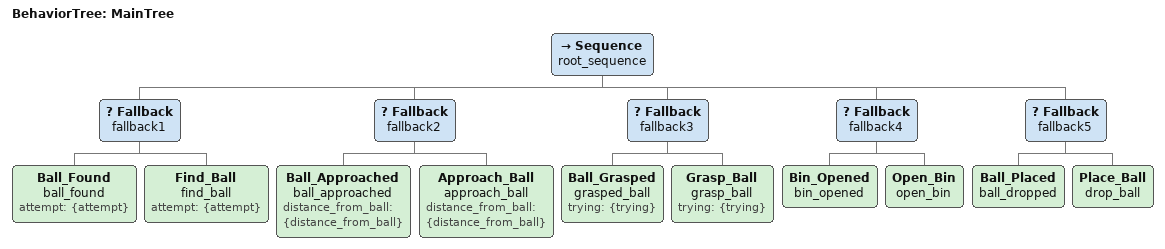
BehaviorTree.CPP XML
<root BTCPP_format="4" main_tree_to_execute="MainTree">
    <BehaviorTree ID="MainTree">

        <Sequence name="root_sequence">

            <Fallback name="fallback1">
                <Ball_Found name="ball_found" attempt="{attempt}" />
                <Find_Ball name="find_ball" attempt="{attempt}" />
            </Fallback>
            <Fallback name="fallback2">
                <Ball_Approached name="ball_approached" distance_from_ball="{distance_from_ball}" />
                <Approach_Ball name="approach_ball" distance_from_ball="{distance_from_ball}" />
            </Fallback>
            <Fallback name="fallback3">
                <Ball_Grasped name="grasped_ball" trying="{trying}" />
                <Grasp_Ball name="grasp_ball" trying="{trying}" />
            </Fallback>
            <Fallback name="fallback4">
                <Bin_Opened name="bin_opened" />
                <Open_Bin name="open_bin"  />
            </Fallback>
            <Fallback name="fallback5">
                <Ball_Placed name="ball_dropped"  />
                <Place_Ball name="drop_ball" />
            </Fallback>
        </Sequence>
    </BehaviorTree>
</root>
